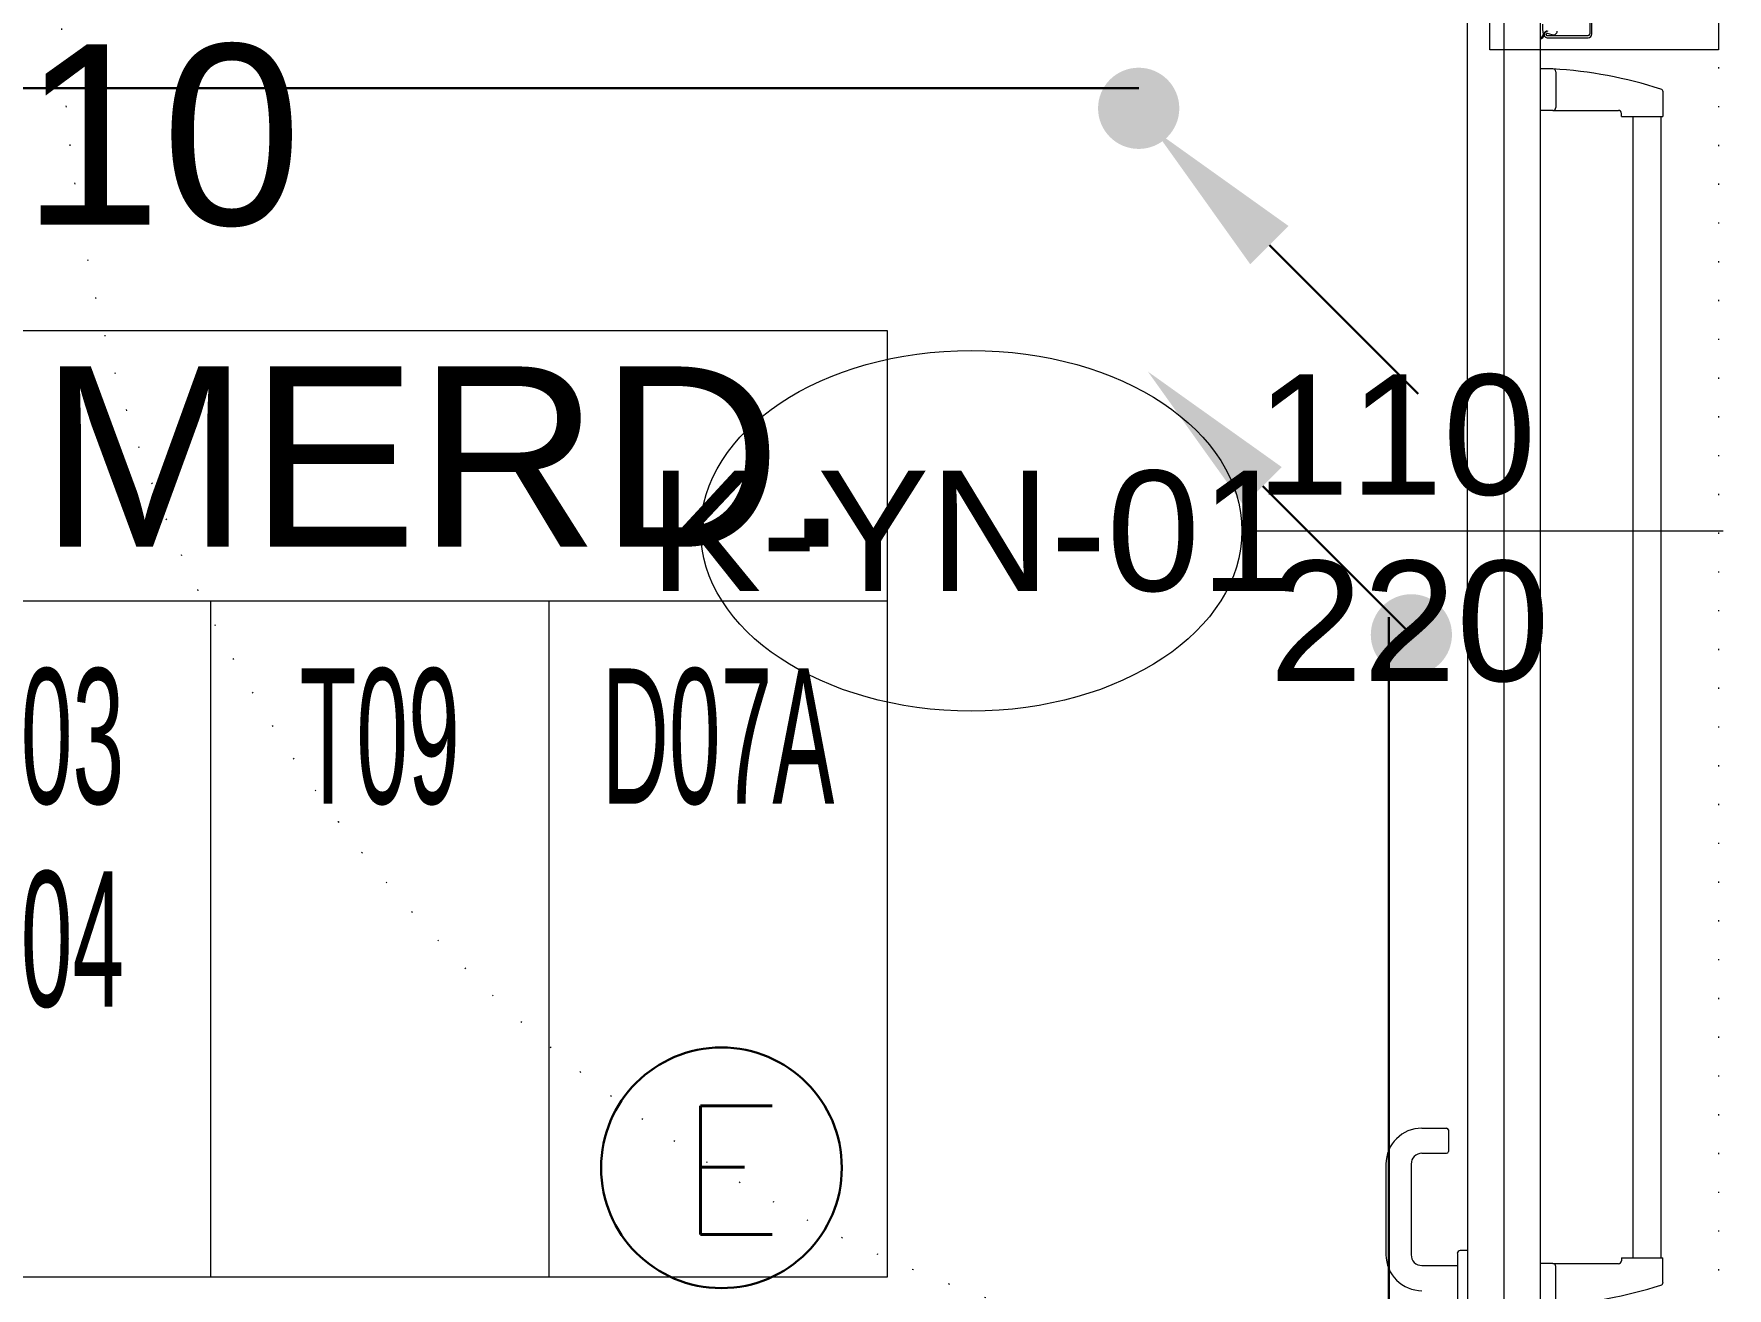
# Model space of a CAD drawing. Extents: x -2012 to 34975, y -1043 to 8321.
# Drawn here: x 17312.8 to 17453.6, y 3742.5 to 3846.8 of the extents above; entities that cross this region are included whole.
import ezdxf
from ezdxf.enums import TextEntityAlignment as Align

# ---------------------------------------------------------------- set-up
doc = ezdxf.new("R2010")
doc.units = 0
doc.header["$LTSCALE"] = 25
doc.linetypes.add('DOT2', pattern=[0.125, 0, -0.125])
doc.layers.get('0').update_dxf_attribs({"color": 9, "lineweight": 9})
for name, color, linetype, lineweight in [('07', 9, 'Continuous', 9), ('14', 9, 'Continuous', 9), ('21_MAHAL', 9, 'Continuous', 9), ('22', 8, 'Continuous', 9), ('E-ACİL AYDINLATMA KİTİ', 7, 'Continuous', 30), ('E-KABLO', 7, 'Continuous', 30), ('E-YUKARI ÇIKAN HAT', 7, 'Continuous', 30), ('E-YUKARIDAN GELEN HAT', 7, 'Continuous', 30)]:
    doc.layers.add(name, color=color, linetype=linetype, lineweight=lineweight)
doc.styles.add('Arial', font='arial.ttf', dxfattribs={"height": 2.5})
doc.styles.add('E-YAZI', font='txttw.shx')
doc.styles.add('MuuM_TEXT-STANDART', font='ARIALN.TTF')

# ---------------------------------------------------------------- blocks, each defined once
blk = doc.blocks.new('p-yng-01')
at = {"ltscale": 2}
for p, q in [((10.49, 12.39), (12.53, 12.39)), ((12.53, 8.93), (12.53, 12.39)), ((12.53, 12.21), (107.47, 12.21)), ((109.51, 12.39), (107.47, 12.39)), ((107.47, 8.93), (107.47, 12.39)), ((12.53, 9.87), (107.47, 9.87)), ((12.04, 3.24), (12.04, 8.69)), ((12.53, 8.93), (12.28, 8.93)), ((107.47, 8.93), (107.72, 8.93)), ((107.96, 3.24), (107.96, 8.69)), ((8.57, 3.24), (8.57, 2.19)), ((8.82, 3.49), (11.79, 3.49)), ((12.04, 3.24), (12.04, 2.19)), ((107.96, 3.24), (107.96, 2.19)), ((111.18, 3.49), (108.21, 3.49)), ((106.87, -3.86), (106.87, -4.46)), ((96.69, -7.65), (96.69, -5.6)), ((96.84, -5.45), (98.63, -5.45)), ((98.78, -7.65), (98.78, -5.6)), ((107.12, -4.7), (111.21, -4.7)), ((108.12, -7.65), (108.12, -4.7)), ((99.68, -8.55), (107.22, -8.55)), ((99.68, -10.64), (107.22, -10.64))]:
    blk.add_line(p, q, dxfattribs=at)
at = {"linetype": 'Continuous'}
for p, q in [((5.68, 6.48), (2.31, 6.48)), ((2.31, 6.3), (5.68, 6.3)), ((5.81, 2.77), (5.81, 6.17)), ((5.99, 2.77), (5.99, 6.17)), ((5.75, 3.19), (5.63, 2.79)), ((4.69, 2.19), (52, 2.19)), ((5.77, 2.42), (5.98, 2.25)), ((5.78, 2.53), (6.04, 2.33)), ((52, 2.19), (115.31, 2.19)), ((52, -3.86), (3, -3.86)), ((52, -3.86), (117.3, -3.86))]:
    blk.add_line(p, q, dxfattribs=at)
at = {"linetype": 'DOT2'}
blk.add_lwpolyline([(2, 17), (118, 17)], dxfattribs=at)
at = {"ltscale": 0.29}
blk.add_lwpolyline([(4.69, -0.83), (115.31, -0.84)], dxfattribs=at)
at = {"ltscale": 2}
for centre, radius, start, end in [((45.73, 0.95), 37.22, 162.3802, 176.4723), ((10.49, 12.15), 0.247, 90, 162.3802), ((109.51, 12.15), 0.247, 17.6198, 90), ((74.27, 0.95), 37.22, 3.5277, 17.6198), ((12.28, 8.69), 0.247, 90, 180), ((107.72, 8.69), 0.247, 0, 90), ((8.82, 3.24), 0.247, 90, 180), ((11.79, 3.24), 0.247, 0, 90), ((108.21, 3.24), 0.247, 90, 180), ((96.84, -5.6), 0.15, 90, 180), ((98.63, -5.6), 0.15, 0, 90), ((107.12, -4.46), 0.249, 180, 270), ((99.68, -7.65), 2.99, 180, 270), ((99.68, -7.65), 0.898, 180, 270), ((107.22, -7.65), 2.99, 270, 0), ((107.22, -7.65), 0.898, 270, 0)]:
    blk.add_arc(centre, radius, start, end, dxfattribs=at)
at = {"linetype": 'Continuous'}
for centre, radius, start, end in [((5.68, 6.17), 0.309, 0, 90), ((5.68, 6.17), 0.309, 0, 90), ((5.68, 6.17), 0.13, 0, 90), ((5.68, 6.17), 0.13, 0, 90), ((5.72, 2.77), 0.274, 162.8619, 0), ((5.45, 3.28), 0.309, 342.8599, 90), ((5.09, 5.19), 2.83, 265.2016, 282.9973), ((5.7, 2.74), 0.216, 188.6789, 284.0284), ((5.72, 2.77), 0.0948, 162.8632, 0), ((5.74, 2.38), 0.0479, 51.8479, 102.9919), ((5.76, 2.51), 0.0288, 52.198, 104.0165), ((6.01, 2.29), 0.0479, 232.201, 52.2001)]:
    blk.add_arc(centre, radius, start, end, dxfattribs=at)
at = {"linetype": 'DOT2'}
blk.add_arc((2, -5.39), 115.41, 269.9997, 0.8132, dxfattribs=at)
blk = doc.blocks.new('0_doorno')
blk.add_lwpolyline([(4.5, 0), (12.5, 0)])
blk.add_ellipse((0, 0), major_axis=(-4.5, 0), ratio=0.666667)
at = {"style": 'Arial'}
blk.add_attdef('YUKSEKLIK', text='', height=2, dxfattribs=at).set_placement((5, 5.9), align=Align.TOP_LEFT)
blk.add_attdef('KAPINO', text='', height=1.4, dxfattribs=at).set_placement((-0.019, -0.035), align=Align.MIDDLE)
blk.add_attdef('GENISLIK', text='', height=2, dxfattribs=at).set_placement((5, -1.895), align=Align.BOTTOM_LEFT)
blk = doc.blocks.new('0_roomno2')
blk.add_lwpolyline([(19.375, -10.5), (0, -10.5), (0, 0), (19.375, 0)], close=True)
for points in [[(0, -3), (19.375, -3)], [(11.875, -3), (11.875, -10.5)], [(15.625, -3), (15.625, -10.5)]]:
    blk.add_lwpolyline(points)
at = {"style": 'Arial'}
blk.add_attdef('ODANO', (0, 1.17), '', height=2, dxfattribs=at)
blk.add_attdef('MEKANADI', text='', height=2, dxfattribs=at).set_placement((0.35, -3), align=Align.BOTTOM_LEFT)
at = {"style": 'MuuM_TEXT-STANDART', "width": 0.6}
for tag, p in [('YER01', (10, -4.5)), ('TAVAN01', (13.75, -4.5)), ('DUVAR01', (17.5, -4.5)), ('YER02', (10, -6.75)), ('TAVAN02', (13.75, -6.75)), ('DUVAR02', (17.5, -6.75)), ('YER03', (10, -9)), ('TAVAN03', (13.75, -9)), ('DUVAR03', (17.5, -9))]:
    blk.add_attdef(tag, text='', height=1.5, dxfattribs=at).set_placement(p, align=Align.MIDDLE_CENTER)
for tag, p in [('M2', (0.35, -4.875)), ('TEMIZTAVANYUKSEKLIGI', (1.8, -8.608))]:
    blk.add_attdef(tag, text='', height=1.5, dxfattribs=at).set_placement(p, align=Align.MIDDLE_LEFT)
blk = doc.blocks.new('100_ACİL AYDINLATMA KİTİ')
at = {"layer": 'E-ACİL AYDINLATMA KİTİ', "color": 3}
blk.add_circle((0, 0), 1.251, dxfattribs=at)
at = {"layer": 'E-ACİL AYDINLATMA KİTİ', "color": 3, "style": 'E-YAZI'}
blk.add_text('E', height=1.34, dxfattribs=at).set_placement((-0.448, -0.694))
blk = doc.blocks.new('100_YUKARI ÇIKAN HAT')
at = {"layer": 'E-YUKARI ÇIKAN HAT', "color": 3, "linetype": 'Continuous'}
blk.add_line((2.472, 2.471), (0, 0), dxfattribs=at)
at = {"layer": 'E-YUKARI ÇIKAN HAT', "color": 4, "linetype": 'Continuous', "const_width": 0.675}
blk.add_lwpolyline([(-0.338, 0, 1), (0.337, 0, 1)], format="xyb", close=True, dxfattribs=at)
at = {"layer": 'E-YUKARI ÇIKAN HAT', "color": 3, "linetype": 'Continuous'}
blk.add_solid([(2.154, 2.789), (2.79, 2.152), (4.382, 4.379)], dxfattribs=at)
blk = doc.blocks.new('100_YUKARIDAN GELEN HAT')
at = {"layer": 'E-YUKARIDAN GELEN HAT', "color": 3, "linetype": 'Continuous'}
blk.add_line((2.277, 2.174), (4.749, 4.645), dxfattribs=at)
at = {"layer": 'E-YUKARIDAN GELEN HAT', "color": 4, "linetype": 'Continuous', "const_width": 0.675}
blk.add_lwpolyline([(-0.338, 0, 1), (0.338, 0, 1)], format="xyb", close=True, dxfattribs=at)
at = {"layer": 'E-YUKARIDAN GELEN HAT', "color": 3, "linetype": 'Continuous'}
blk.add_solid([(2.595, 1.856), (1.958, 2.493), (0.367, 0.266)], dxfattribs=at)

msp = doc.modelspace()

# ---------------------------------------------------------------- linework, layer by layer
at = {"layer": '14'}
msp.add_lwpolyline([(17598.84, 3870.5), (17452.84, 3870.5), (17452.84, 3845.5), (17433.84, 3845.5), (17433.84, 3870.5), (17402.84, 3870.5), (17402.84, 3850.5), (16852.84, 3850.5), (16852.84, 3584.5), (17402.84, 3584.5), (17402.84, 3559.5), (17433.84, 3559.5), (17433.84, 3739.5), (17452.84, 3739.5), (17452.84, 3674.5), (17484.84, 3674.5)], dxfattribs=at)
at = {"layer": 'E-KABLO', "color": 6}
for p, q in [((17404.64, 3842.32), (16859.84, 3842.32)), ((17425.45, 3595.5), (17425.45, 3798.3))]:
    msp.add_line(p, q, dxfattribs=at)

# ---------------------------------------------------------------- block references
at = {"layer": '07', "rotation": 270}
msp.add_blockref('p-yng-01', (17435.84, 3852.5), dxfattribs=at)
at = {"layer": '21_MAHAL'}
ref = msp.add_blockref('0_roomno2', (17238.42, 3822.17), dxfattribs=dict(at, xscale=7.5, yscale=7.5, zscale=7.5))
ref.add_attrib('ODANO', 'VW-K1-10', (17238.42, 3830.95), dxfattribs={"layer": '0', "height": 15, "style": 'Arial'})
ref.add_attrib('MEKANADI', 'M02 Y. MERD.', dxfattribs={"layer": '0', "height": 15, "style": 'Arial'}).set_placement((17241.04, 3799.67), align=Align.BOTTOM_LEFT)
ref.add_attrib('YER01', 'Y03', dxfattribs={"layer": '0', "height": 11.25, "style": 'MuuM_TEXT-STANDART', "width": 0.6}).set_placement((17313.42, 3788.42), align=Align.MIDDLE_CENTER)
ref.add_attrib('TAVAN01', 'T09', dxfattribs={"layer": '0', "height": 11.25, "style": 'MuuM_TEXT-STANDART', "width": 0.6}).set_placement((17341.54, 3788.42), align=Align.MIDDLE_CENTER)
ref.add_attrib('DUVAR01', 'D07A', dxfattribs={"layer": '0', "height": 11.25, "style": 'MuuM_TEXT-STANDART', "width": 0.6}).set_placement((17369.67, 3788.42), align=Align.MIDDLE_CENTER)
ref.add_attrib('YER02', 'Y04', dxfattribs={"layer": '0', "height": 11.25, "style": 'MuuM_TEXT-STANDART', "width": 0.6}).set_placement((17313.42, 3771.55), align=Align.MIDDLE_CENTER)
at = {"layer": '22'}
ref = msp.add_blockref('0_doorno', (17390.73, 3805.5), dxfattribs=dict(at, xscale=5, yscale=5, zscale=5))
ref.add_attrib('KAPINO', 'K-YN-01', dxfattribs={"layer": '0', "height": 10, "style": 'Arial'}).set_placement((17390.73, 3805.5), align=Align.MIDDLE)
ref.add_attrib('GENISLIK', '110', dxfattribs={"layer": '0', "height": 10, "style": 'Arial'}).set_placement((17414.39, 3805.5), align=Align.BOTTOM_LEFT)
ref.add_attrib('YUKSEKLIK', '220', dxfattribs={"layer": '0', "height": 10, "style": 'Arial'}).set_placement((17415.5, 3803), align=Align.TOP_LEFT)
at = {"layer": 'E-ACİL AYDINLATMA KİTİ', "xscale": 8, "yscale": 8, "zscale": 8}
msp.add_blockref('100_ACİL AYDINLATMA KİTİ', (17369.95, 3752.51), dxfattribs=at)
at = {"layer": 'E-YUKARI ÇIKAN HAT', "xscale": -5, "yscale": 5, "zscale": 5}
msp.add_blockref('100_YUKARI ÇIKAN HAT', (17427.31, 3796.85), dxfattribs=at)
at = {"layer": 'E-YUKARIDAN GELEN HAT', "xscale": 5, "yscale": 5, "zscale": 5, "rotation": 270}
msp.add_blockref('100_YUKARIDAN GELEN HAT', (17404.64, 3840.64), dxfattribs=at)

doc.saveas('drawing.dxf')
